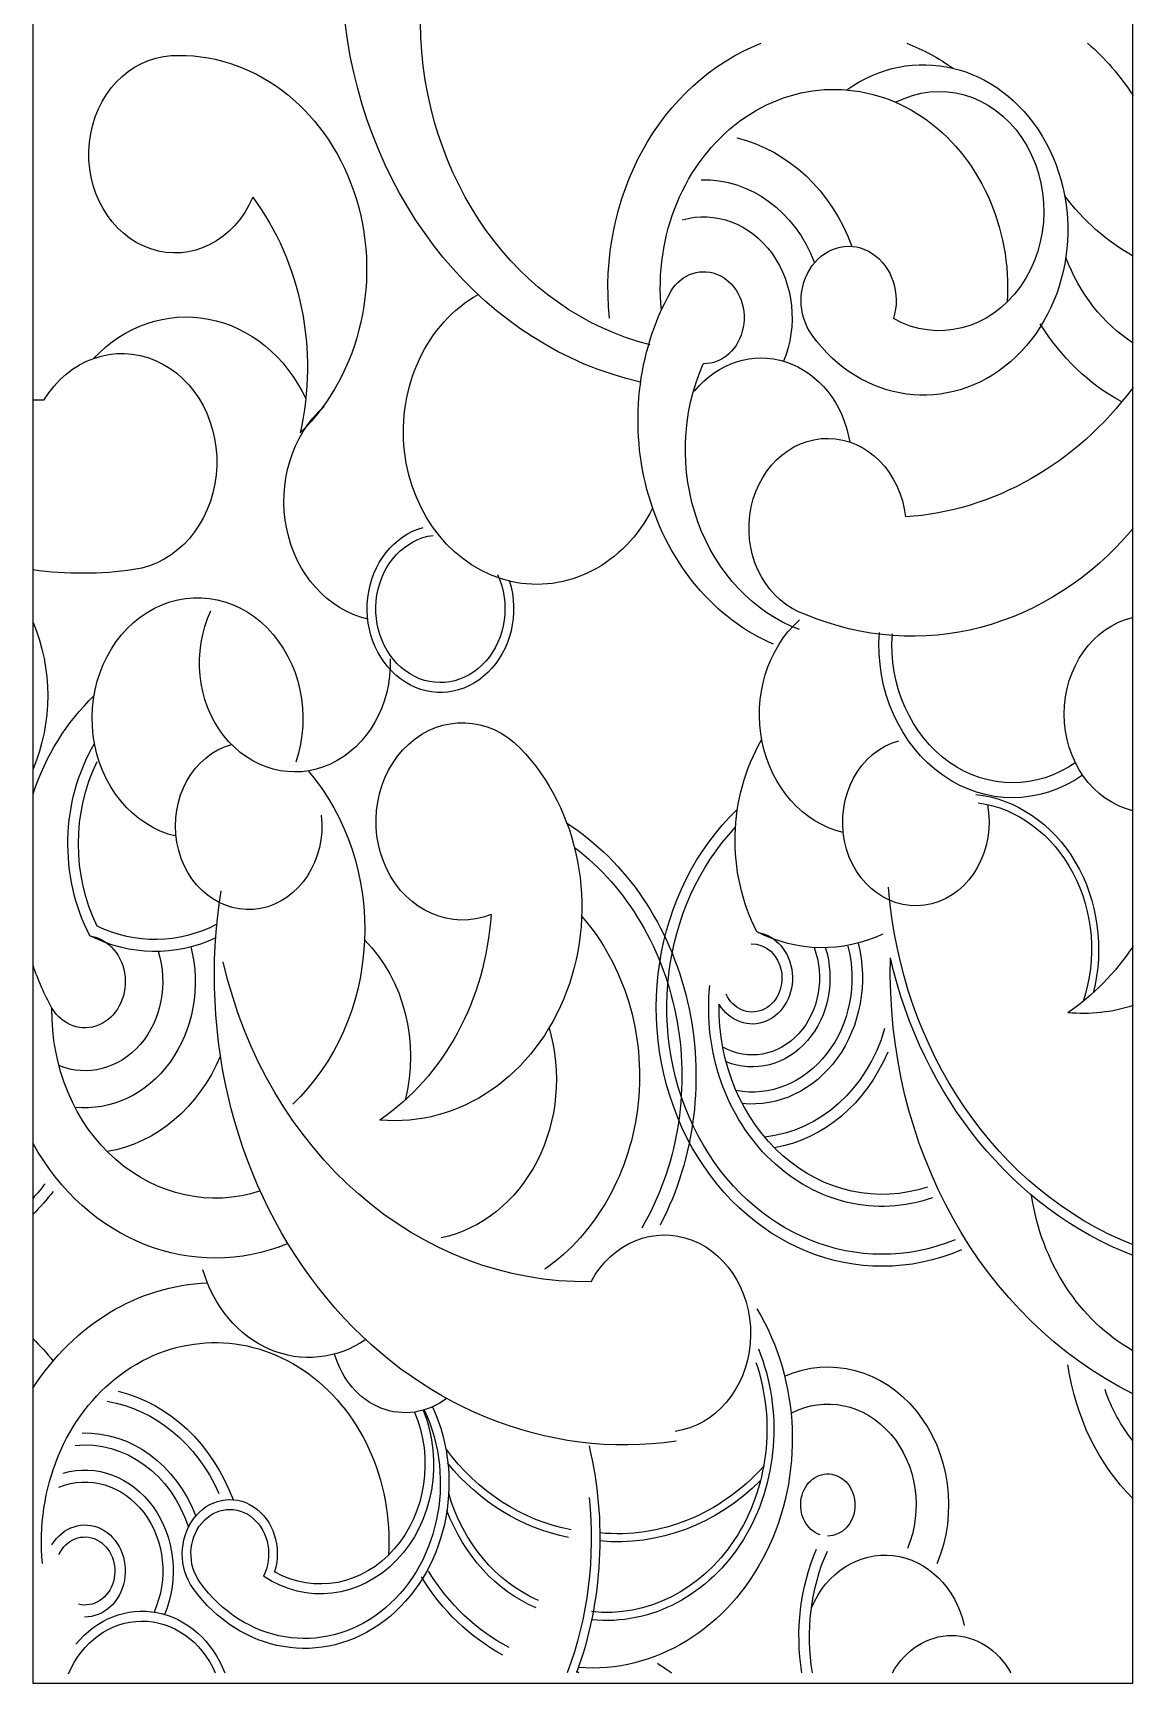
# Model space of a CAD drawing. Header units: millimetres. Extents: x 14385 to 129787, y 107826 to 186798.
# Drawn here: x 31945 to 32445, y 118206 to 118956 of the extents above; entities that cross this region are included whole.
import ezdxf

# ---------------------------------------------------------------- set-up
doc = ezdxf.new("R2010")
doc.units = ezdxf.units.MM
doc.header["$LTSCALE"] = 1000

msp = doc.modelspace()

# ---------------------------------------------------------------- linework, layer by layer
at = {"color": 8}
msp.add_lwpolyline([(31944.89, 119706.38), (31944.89, 118206.38), (32444.89, 118206.38), (32444.89, 119706.38)], close=True, dxfattribs=at)
at = {"color": 8, "extrusion": (0, 0, -1)}
for centre, major_axis, ratio, start_param, end_param in [((32255.75, 118991.02), (8.62, 196.76), 0.866479, 3.295459, 4.521613), ((32253.47, 118963.2), (2.13, 151.83), 0.872278, 3.339071, 4.685958), ((32308.97, 118840.46), (0, 117.54), 0.874172, 4.595238, 5.955007), ((32349.59, 118866.86), (0, 75.1), 0.874172, -0.55897, 4.021667), ((32308.97, 118840.46), (0, 117.54), 0.874172, 0.328179, 0.555113), ((32364.42, 118860.07), (0, 114.4), 0.874172, 0.641525, 0.935207), ((32009.48, 118901.28), (0, 44.86), 0.874172, 2.022698, 6.237909), ((32011.55, 118848.97), (0, 97.23), 0.874172, -0.045276, 2.44195), ((32308.97, 118840.46), (0, 90.31), 0.874172, 4.600748, 7.924406), ((32356.81, 118875.44), (0, 54.39), 0.874172, -0.42977, 3.594781), ((32249.81, 118826.96), (0, 83.51), 0.874172, 0.207366, 1.171978), ((32249.81, 118826.96), (0, 62.76), 0.874172, -0.023065, 1.161387), ((32486.03, 118952.5), (0, 108.25), 0.874172, 3.591344, 4.010203), ((31965.54, 118804.48), (0, 119.06), 0.874172, 0.865132, 1.824592), ((32249.81, 118826.96), (0, 45.89), 0.874172, -0.249761, 2.015794), ((32315.63, 118834.75), (0, 24.7), 0.874172, 4.021667, 8.192997), ((32480.26, 118886.96), (0, 82.15), 0.874172, 3.656519, 4.304706), ((32249.81, 118826.96), (0, 20.93), 0.874172, -0.963003, 3.154357), ((32174, 118775.21), (0, 69.47), 0.874172, 2.095898, 5.827555), ((32315.07, 118780.41), (0, 108.88), 0.874172, 3.501462, 5.27955), ((32014.49, 118756.65), (0, 70.68), 0.874172, -0.746965, 1.076206), ((32480.26, 118886.96), (0, 108.64), 0.874172, 3.582039, 4.097171), ((31985.34, 118761.41), (0, 49.33), 0.874172, -0.96629, 3.015693), ((32275.77, 118761.69), (0, 47), 0.874172, -0.823603, 1.382791), ((32316.74, 118767.07), (0, 86.15), 0.874172, 3.458405, 5.181725), ((32333.03, 118904.25), (0, 168.12), 0.874172, 2.276503, 3.084098), ((31949.57, 118979.79), (0, 190.33), 0.874172, 3.139853, 3.169711), ((32106.82, 118743.56), (0, 54.79), 0.874172, 3.346974, 5.616007), ((32306.05, 118731.28), (0, 40.85), 0.874172, 3.425449, 7.728024), ((32130.06, 118694.68), (0, 38.06), 0.874172, 1.234601, 6.046224), ((32130.06, 118694.68), (0, 33.57), 0.874172, 1.091148, 6.170132), ((32344.4, 118841.69), (0, 159.53), 0.874172, 2.336925, 3.49571), ((31967.33, 118924.17), (0, 213.39), 0.874172, 3.015693, 3.262199), ((32063.89, 118670.08), (0, 49.59), 0.874172, 1.532623, 5.209223), ((32322.95, 118646.59), (0, 54.79), 0.874172, 3.346974, 5.616007), ((32452.8, 118646.82), (0, 44.86), 0.874172, 3.344699, 6.080079), ((32390.13, 118678.24), (0, 69.47), 0.874172, 2.589707, 4.793421), ((32390.13, 118678.24), (0, 62.68), 0.874172, 2.589707, 4.793421), ((32033.79, 118571.67), (0, 108.88), 0.874172, -1.205386, -0.698005), ((32140.04, 118598.02), (0, 44.86), 0.874172, 2.802369, 7.017581), ((32335.98, 118589.51), (0, 82.3), 0.874172, 4.180433, 5.299996), ((32032.71, 118587.79), (0, 82.3), 0.874172, 4.180433, 5.299996), ((32042.92, 118595.99), (0, 38.06), 0.874172, 1.443169, 6.046224), ((32109.37, 118559.16), (0, 97.23), 0.874172, 0.734395, 3.221622), ((32346.19, 118597.71), (0, 38.06), 0.874172, 1.359353, 6.046224), ((32032.71, 118587.79), (0, 76.85), 0.874172, 4.203284, 5.222323), ((32005.68, 118548.96), (0, 102.97), 0.874172, 0.796161, 2.452115), ((32367.48, 118539.94), (0, 70.68), 0.874172, 0.095986, 1.855877), ((32367.48, 118539.94), (0, 67.01), 0.874172, 0.120546, 1.933138), ((32330.96, 118513.34), (0, 117.54), 0.874172, 2.784116, 5.587323), ((32130.79, 118482.21), (0, 132.09), 0.874172, 0.514122, 2.109), ((32330.96, 118513.34), (0, 112.09), 0.874172, 2.797249, 5.533985), ((32130.79, 118482.21), (0, 124.75), 0.874172, 0.584831, 2.157651), ((32499.4, 118585.32), (0, 190.33), 0.874172, 3.475348, 4.622296), ((32213.89, 118527.97), (0, 213.39), 0.874172, 3.015693, 4.893782), ((32049.3, 118564.52), (0, 119.06), 0.874172, 1.644803, 2.604263), ((32130.79, 118482.21), (0, 102.75), 0.874172, 0.784906, 2.594503), ((31968.53, 118525.12), (0, 20.93), 0.874172, 0.142655, 4.104596), ((32000.32, 118622.56), (0, 83.68), 0.874172, 2.754227, 3.558408), ((32000.32, 118622.56), (0, 78.23), 0.874172, 2.717441, 3.535947), ((32271.8, 118526.85), (0, 20.93), 0.874172, 0.142655, 4.104596), ((32303.6, 118624.28), (0, 83.68), 0.874172, 2.754227, 3.558408), ((31968.53, 118525.12), (0, 40.45), 0.874172, 1.221601, 3.483151), ((31968.53, 118525.12), (0, 57.31), 0.874172, 1.290102, 3.231541), ((32054.72, 118491.14), (0, 70.68), 0.874172, 0.723126, 1.855877), ((32271.8, 118526.85), (0, 35), 0.874172, 1.163388, 3.592836), ((32271.8, 118526.85), (0, 15.48), 0.874172, -0.035382, 4.211885), ((32271.8, 118526.85), (0, 40.45), 0.874172, 1.221601, 3.483151), ((32271.8, 118526.85), (0, 51.87), 0.874172, 1.287598, 3.303569), ((32271.8, 118526.85), (0, 57.31), 0.874172, 1.290102, 3.231541), ((32362.06, 118613.31), (0, 119.06), 0.874172, 2.22116, 2.604263), ((32033.79, 118571.67), (0, 108.88), 0.874172, 4.145228, 4.346979), ((32196.12, 118583.59), (0, 194.83), 0.874172, 3.127351, 4.456244), ((32517.16, 118529.7), (0, 208.89), 0.874172, 3.54851, 4.742355), ((32499.4, 118585.32), (0, 194.83), 0.874172, 3.467358, 4.456244), ((32330.96, 118513.34), (0, 90.31), 0.874172, 2.84921, 4.82403), ((32027.69, 118511.62), (0, 84.87), 0.874172, 2.86206, 4.730659), ((32330.96, 118513.34), (0, 84.87), 0.874172, 2.86206, 4.730659), ((32422.13, 118607.95), (0, 97.23), 0.874172, 2.870438, 3.221622), ((32118.77, 118480.7), (0, 73.25), 0.874172, 1.245178, 2.957531), ((32271.8, 118526.85), (0, 72.62), 0.874172, 1.893682, 3.051885), ((32271.8, 118526.85), (0, 78.07), 0.874172, 2.016542, 2.992502), ((31968.53, 118525.12), (0, 78.07), 0.874172, 2.016542, 2.992502), ((32027.69, 118511.62), (0, 112.09), 0.874172, 2.797249, 4.148097), ((31893.27, 118490.3), (0, 86.7), 0.874172, 2.287941, 2.392299), ((31893.27, 118490.3), (0, 92.15), 0.874172, 2.287941, 2.445951), ((32482.51, 118444.6), (0, 97.23), 0.874172, 3.600137, 4.542352), ((32231.9, 118365.22), (0, 44.84), 0.874172, -1.017483, 3.015693), ((32027.69, 118270.8), (0, 117.54), 0.874172, -0.937069, -0.033972), ((32070.28, 118412.26), (0, 57.92), 0.874172, 2.605321, 4.396376), ((32198.98, 118317.3), (0, 104.15), 0.874172, 0.96621, 3.209348), ((32027.69, 118270.8), (0, 90.31), 0.874172, 4.600748, 7.924406), ((31893.27, 118292.12), (0, 92.15), 0.874172, 0.695641, 0.853652), ((32205.68, 118321.71), (0, 86.92), 0.874172, 1.136338, 3.232219), ((32114.09, 118367.84), (0, 38.61), 0.874172, 2.551486, 4.398106), ((32205.68, 118321.74), (0, 83.29), 0.874172, 1.197499, 3.236076), ((32306.19, 118287.3), (0, 62.76), 0.874172, -0.366697, 2.012426), ((32503.94, 118367.66), (0, 102.75), 0.874172, 3.858967, 4.548829), ((31968.53, 118257.29), (0, 83.51), 0.874172, 0.207366, 1.171978), ((32306.19, 118287.3), (0, 45.89), 0.874172, -0.430703, 2.015794), ((32491.92, 118366.15), (0, 73.25), 0.874172, 3.966522, 4.34339), ((31968.53, 118257.29), (0, 78.07), 0.874172, 0.149091, 1.101747), ((32068.31, 118297.2), (0, 75.1), 0.874172, 1.08968, 4.021667), ((32068.31, 118297.2), (0, 70.6), 0.874172, 1.079176, 4.021667), ((32075.53, 118305.78), (0, 58.89), 0.874172, 1.139442, 3.669434), ((32075.53, 118305.78), (0, 54.39), 0.874172, 1.118638, 3.594781), ((31968.53, 118257.29), (0, 62.76), 0.874172, -0.023065, 1.161387), ((31968.53, 118257.29), (0, 57.31), 0.874172, -0.089949, 1.216794), ((32204.75, 118382.84), (0, 108.25), 0.874172, 3.303481, 4.010203), ((32063.12, 118272.03), (0, 159.53), 0.874172, 1.30353, 1.963086), ((31968.53, 118257.29), (0, 45.89), 0.874172, -0.249761, 2.015794), ((32204.75, 118382.84), (0, 111.92), 0.874172, 3.310296, 3.960703), ((31968.53, 118257.29), (0, 40.45), 0.874172, -0.341559, 2.050778), ((32210.73, 118383.29), (0, 109.08), 0.874172, 2.373621, 3.227385), ((32210.74, 118383.29), (0, 112.73), 0.874172, 2.423614, 3.224539), ((32306.19, 118287.3), (0, 14.14), 0.874172, 3.42837, 9.437542), ((32034.35, 118265.09), (0, 24.7), 0.874172, 4.021667, 8.192997), ((32198.98, 118317.3), (0, 78.48), 0.874172, 3.503814, 4.392931), ((32063.12, 118272.03), (0, 155.03), 0.874172, 1.450566, 1.975115), ((32034.35, 118265.09), (0, 20.2), 0.874172, 4.021667, 8.382411), ((32198.98, 118317.3), (0, 82.15), 0.874172, 3.503814, 4.304706), ((31968.53, 118257.29), (0, 20.93), 0.874172, -0.963003, 3.154357), ((31968.53, 118257.29), (0, 15.48), 0.874172, -1.070292, 3.358954), ((32332.15, 118222.03), (0, 42.51), 0.874172, -1.121286, 1.322878), ((32198.98, 118317.3), (0, 108.64), 0.874172, 3.582039, 4.097171), ((32198.98, 118317.3), (0, 104.15), 0.874172, 3.568494, 4.097171), ((31972.19, 118393.54), (0, 146.5), 0.874172, 3.354511, 3.356381), ((31994.49, 118192.02), (0, 47), 0.874172, -0.823603, 1.154257), ((31994.49, 118192.02), (0, 42.51), 0.874172, -1.121286, 1.106948), ((32362.43, 118191.63), (0, 36.36), 0.874172, -1.007542, 1.007542), ((32188.13, 118127.96), (0, 98.93), 0.874172, 0.48836, 0.573768), ((32151.23, 118124.44), (0, 98.93), 0.874172, 0.48836, 0.504573)]:
    msp.add_ellipse(centre, major_axis=major_axis, ratio=ratio, start_param=start_param, end_param=end_param, dxfattribs=at)
at = {"color": 8, "linetype": 'Continuous', "extrusion": (0, 0, -1)}
for centre, major_axis, start_param, end_param in [((32019.67, 118644.87), (0, 54.79), 3.346974, 8.225397), ((31884.94, 118655.17), (0, 76.23), 1.119138, 2.022455), ((32373.13, 118227.41), (0, 91.6), 4.532705, 5.162118), ((32373.13, 118227.41), (0, 86.15), 4.521213, 5.181725)]:
    msp.add_ellipse(centre, major_axis=major_axis, ratio=0.874172, start_param=start_param, end_param=end_param, dxfattribs=at)

doc.saveas('drawing.dxf')
